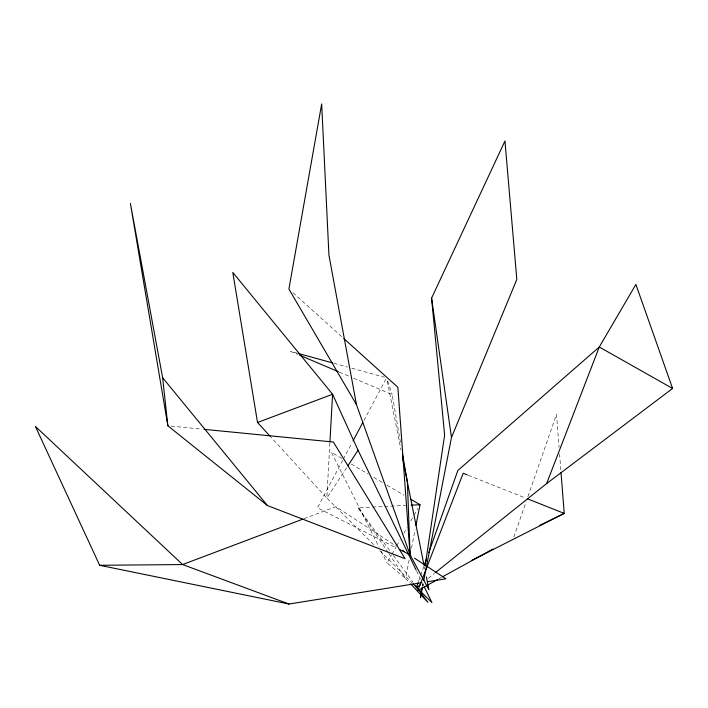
<?xml version="1.0" encoding="UTF-8"?>
<svg xmlns="http://www.w3.org/2000/svg" width="708" height="708" viewBox="0 0 708 708"><rect width="100%" height="100%" fill="white"/><g stroke="black" fill="none" stroke-linecap="round" stroke-linejoin="round"><path stroke-width="0.53" stroke-dasharray="3.54 2.66" d="M329.884 442.836L326.813 498.025L374.302 545.284M422.207 585.781L422.534 583.596M422.729 585.87L423.145 583.711M409.153 560.001L405.534 578.418L410.012 583.197M411.498 548.08L415.118 529.655M513.804 537.151L526.106 501.777M527.911 496.574L556.488 414.375L559.063 447.385M418.472 581.693L420.304 576.498M420.676 575.454L423.986 566.108M342.716 460.262L317.414 507.795L396.285 547.877M343.238 459.297L352.018 442.81M363.894 420.499L386.108 378.789M388.913 553.647L405.534 578.418L387.019 562.931L391.347 555.302M391.887 554.346L396.214 546.709M396.754 545.762L400.002 540.036M403.781 533.354L407.029 527.628M410.817 520.955L413.525 516.185M414.065 515.229L417.853 508.548M346.637 467.696L326.813 498.025L270.934 437.119M428.349 578.25L434.393 573.409M438.686 578.932L441.535 577.33M304.006 518.699L335.902 506.654L396.002 546.054M388.303 552.727L358.142 507.76L371.399 507.105M372.505 507.052L383.55 506.512M384.656 506.459L405.649 505.432M171.141 426.11L201.833 429.119M296.953 353.097L290.625 351.354L297.732 354.381M333.875 363.275L347.593 367.054M351.814 368.222L384.515 377.24M468.28 475.28L525.433 497.998M339.371 372.116L349.531 376.444M353.593 378.178L392.179 394.621L400.816 444.367M341.796 458.439L331.433 452.306L379.072 547.125M351.221 464.014L368.187 474.05M373.842 477.404L382.32 482.422M387.037 485.21L403.994 495.246M293.006 292.731L342.159 337.052M379.754 550.7L412.454 583.242M358.142 507.76L390.081 551.054M393.338 555.47L412.897 581.976M381.063 551.081L387.019 562.931M416.57 570.949L420.41 578.861M422.809 583.808L423.765 585.79M387.665 380.975L392.179 394.621M424.428 567.214L424.862 569.365M387.267 381.046L400.967 449.934M559.577 453.987L560.957 471.599"/><path stroke-width="1.06" d="M329.946 441.73L332.583 394.267L232.799 272.438L257.526 422.499L270.19 436.305M421.88 587.967L420.419 597.791L422.517 586.959M425.127 566.126L444.624 435.128L431.579 298.148L504.963 140.989L516.822 279.439L451.474 437.464L423.773 580.454M415.968 525.318L420.012 504.733L410.596 499.158M418.101 582.728L416.26 587.923L420.579 584.472M424.358 565.064L426.561 558.833M428.774 552.594L457.846 470.501L599.269 347.009L635.89 284.439L672.6 388.462L546.62 483.573L435.252 572.719M546.62 483.573L599.269 347.009L672.6 388.462M353.044 440.863L362.859 422.437M347.84 465.855L358.053 450.235L332.583 394.267L257.526 422.499M437.739 579.463L417.8 590.64L463.174 473.254L467.253 474.873M442.482 576.799L493.157 548.992M471.909 560.302L564.223 513.406L561.037 472.696M539.806 525.327L564.223 513.406L527.478 498.804M302.98 519.088L182.602 564.559L99.651 565.285L35.4 426.42L182.602 564.559L289.014 604.03L421.959 582.64M427.411 581.764L445.934 578.781L414.499 558.17M411.18 505.167L420.012 504.733M204.019 429.331L333.362 442.022L405.109 558.736L267.438 505.539L167.849 425.782L130.378 203.346L162.636 377.727L167.849 425.782M99.651 565.285L289.014 604.03M298.015 353.389L332.822 362.983M299.767 355.248L338.353 371.691M399.241 549.373L410.091 554.886L428.959 589.808L426.366 576.896M402.48 550.293L404.33 551.505M408.029 553.93L410.799 555.745M343.796 338.53L397.861 387.285L410.091 554.886L356.451 404.587L328.937 255.137L321.671 103.97L288.908 289.041L356.451 404.587M413.233 584.011L431.915 602.605L424.242 586.773M410.755 583.994L427.897 602.296L415.507 585.507M162.636 377.727L267.438 505.539M358.053 450.235L416.092 569.958M423.995 565.064L402.463 457.465M402.507 454.102L407.392 482.219L410.091 554.886M431.579 298.148L451.474 437.464"/></g></svg>
